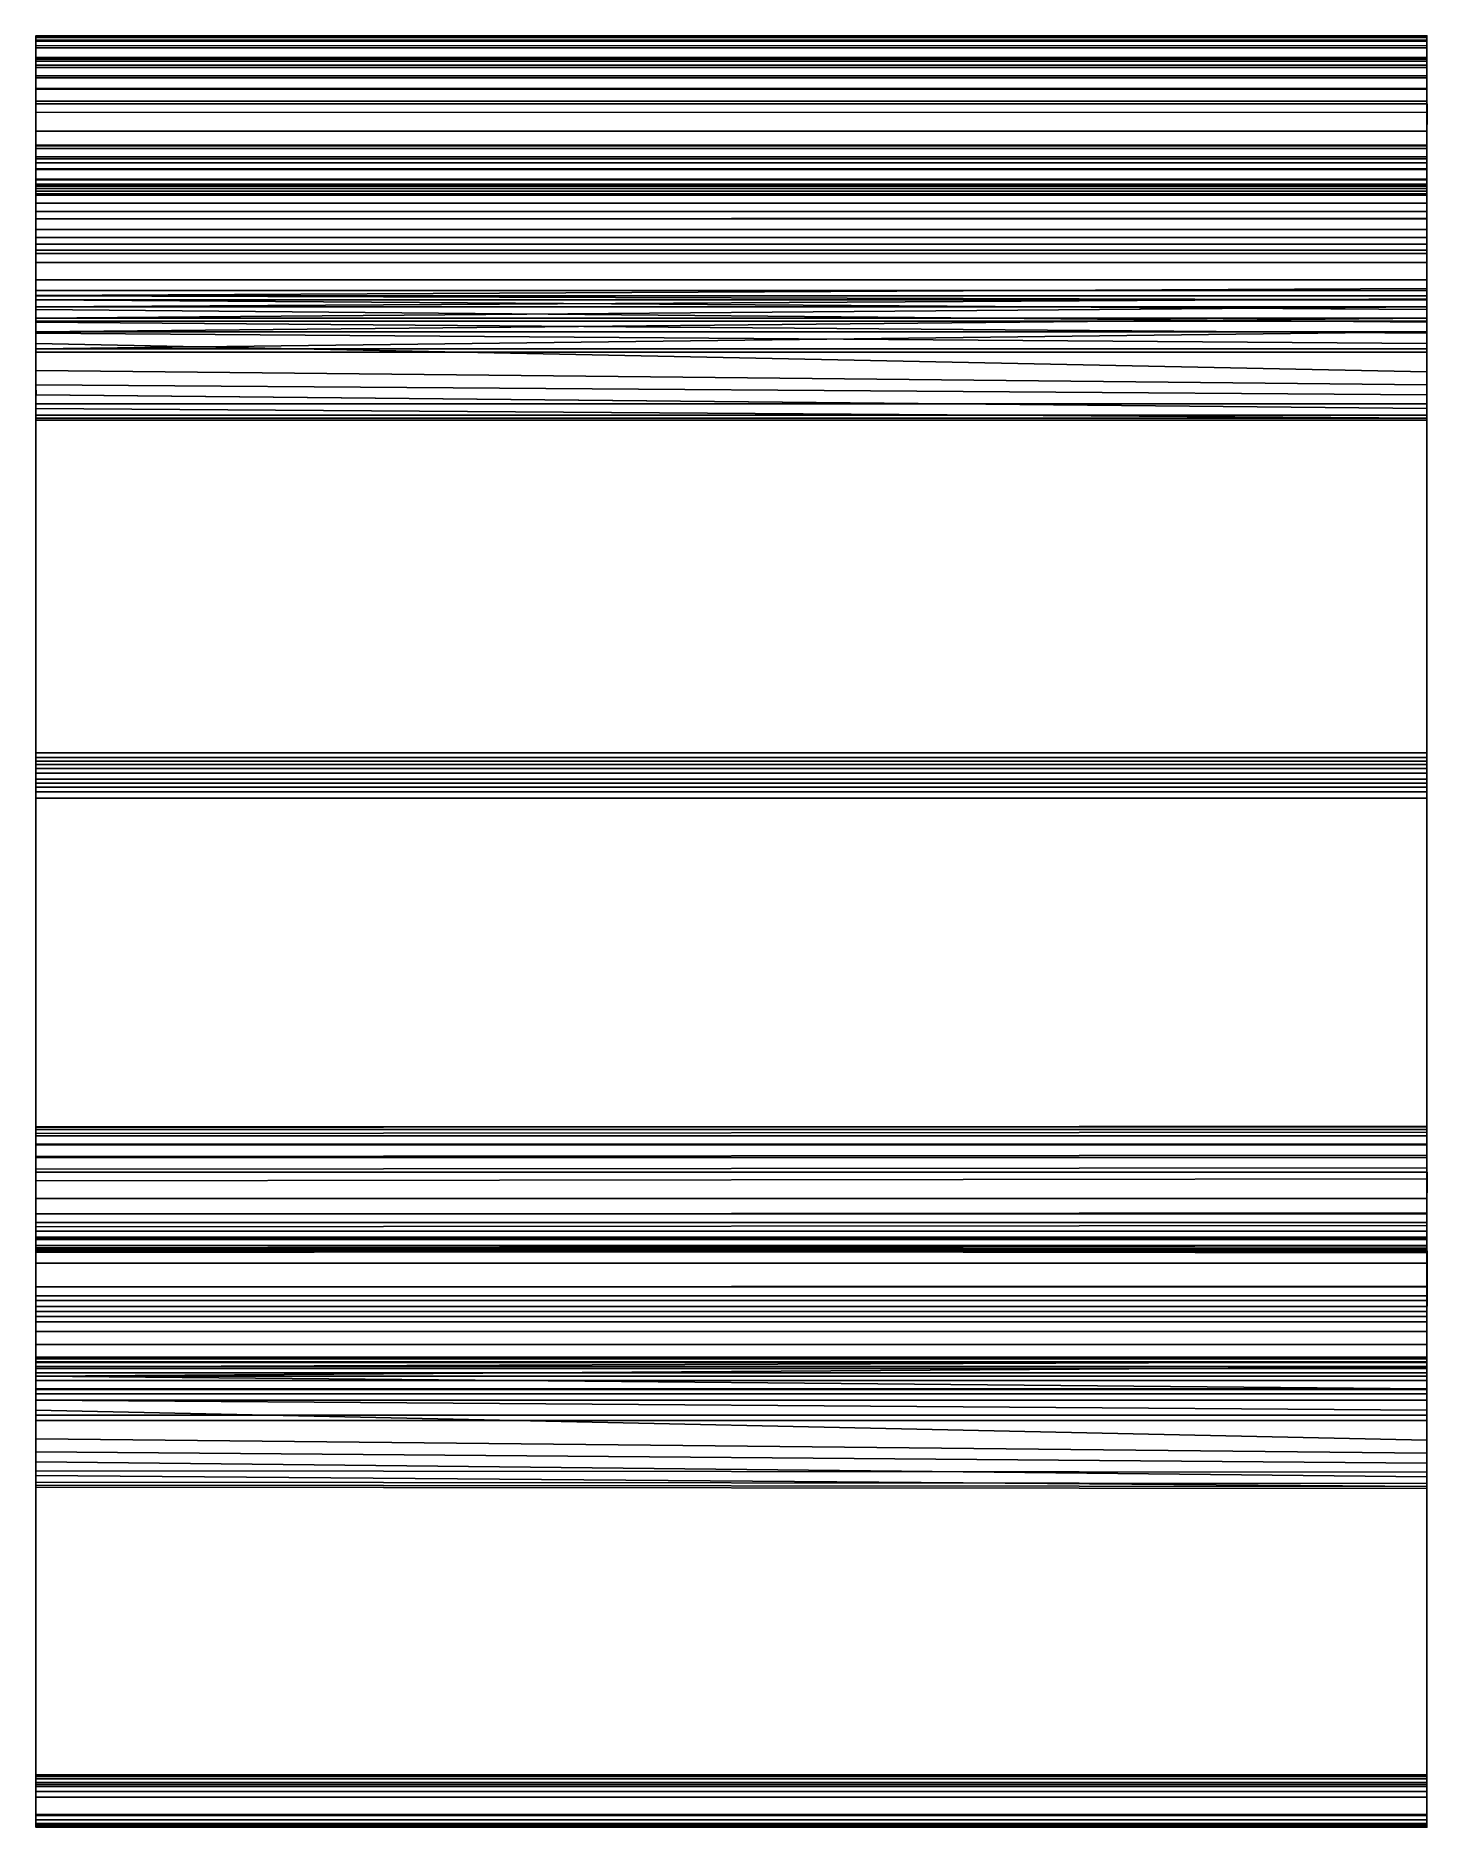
# Model space of a CAD drawing. Extents: x 0 to 32.6, y -56 to -14.
import ezdxf

# ---------------------------------------------------------------- set-up
doc = ezdxf.new("R2010")
doc.units = 0
doc.header["$MEASUREMENT"] = 0
doc.layers.add('3D', color=10, linetype='CONTINUOUS')

msp = doc.modelspace()

# ---------------------------------------------------------------- linework, layer by layer
at = {"layer": '3D'}
for points in [[(0, -14.018, -1.58), (0, -13.989, -1.478), (0, -13.979, -1.313), (0, -14.015, -1.151)], [(32.603, -14.015, -1.151), (32.603, -13.979, -1.313), (0, -13.979, -1.313), (0, -14.015, -1.151)], [(0, -13.979, -1.313), (0, -13.989, -1.478), (32.603, -13.989, -1.478), (32.603, -13.979, -1.313)], [(32.603, -13.989, -1.478), (32.603, -14.106, -1.732), (0, -14.106, -1.732), (0, -13.989, -1.478)], [(0, -14.106, -1.732), (0, -14.018, -1.58), (0, -14.015, -1.151), (0, -14.079, -1.026)], [(32.603, -14.079, -1.026), (32.603, -14.015, -1.151), (0, -14.015, -1.151), (0, -14.079, -1.026)], [(0, -14.259, -1.869), (0, -14.106, -1.732), (0, -14.079, -1.026), (0, -14.214, -0.883)], [(32.603, -14.214, -0.883), (32.603, -14.079, -1.026), (0, -14.079, -1.026), (0, -14.203, -0.892)], [(32.603, -14.106, -1.732), (32.603, -14.259, -1.869), (0, -14.259, -1.869), (0, -14.106, -1.732)], [(32.603, -14.49, -0.767), (32.603, -14.214, -0.883), (0, -14.203, -0.892), (0, -14.49, -0.76)], [(0, -14.49, -1.96), (0, -14.49, -0.76), (0, -14.214, -0.883), (0, -14.259, -1.869)], [(32.603, -14.259, -1.869), (32.603, -14.49, -1.96), (0, -14.49, -1.96), (0, -14.259, -1.869)], [(32.603, -14.018, -1.58), (32.603, -13.989, -1.478), (32.603, -13.979, -1.313), (32.603, -14.015, -1.151)], [(32.603, -14.106, -1.732), (32.603, -14.018, -1.58), (32.603, -14.015, -1.151), (32.603, -14.079, -1.026)], [(32.603, -14.259, -1.869), (32.603, -14.106, -1.732), (32.603, -14.079, -1.026), (32.603, -14.214, -0.883)], [(32.603, -14.49, -1.96), (32.603, -14.49, -0.767), (32.603, -14.214, -0.883), (32.603, -14.259, -1.869)], [(0, -16.622, -1.96), (0, -16.217, -0.76), (0, -14.49, -0.76), (0, -14.49, -1.96)], [(32.603, -16.217, -0.76), (0, -16.217, -0.76), (0, -14.49, -0.76), (32.603, -14.49, -0.767)], [(32.603, -14.49, -1.96), (0, -14.49, -1.96), (0, -16.622, -1.96), (32.603, -16.622, -1.96)], [(0, -14.529, 4.777), (0, -14.511, 4.979), (0, -14.574, 5.504), (0, -14.529, 4.777)], [(0, -14.529, 4.777), (0, -14.511, 4.979), (32.603, -14.511, 4.979), (32.603, -14.532, 4.824)], [(32.603, -14.511, 4.979), (32.603, -14.574, 5.504), (0, -14.574, 5.504), (0, -14.511, 4.979)], [(0, -14.667, 4.498), (0, -14.529, 4.777), (0, -14.574, 5.504), (0, -14.72, 6.075)], [(32.603, -14.667, 4.514), (32.603, -14.532, 4.824), (0, -14.529, 4.777), (0, -14.667, 4.498)], [(0, -14.574, 5.504), (0, -14.72, 6.075), (32.603, -14.72, 6.075), (32.603, -14.574, 5.504)], [(0, -14.966, 4.283), (0, -14.667, 4.498), (0, -14.72, 6.075), (0, -14.92, 6.571)], [(0, -14.966, 4.283), (0, -14.667, 4.498), (32.603, -14.667, 4.514), (32.603, -14.966, 4.283)], [(32.603, -16.622, -1.96), (32.603, -16.217, -0.76), (32.603, -14.49, -0.767), (32.603, -14.49, -1.96)], [(32.603, -14.532, 4.824), (32.603, -14.511, 4.979), (32.603, -14.574, 5.504), (32.603, -14.532, 4.824)], [(32.603, -14.667, 4.514), (32.603, -14.532, 4.824), (32.603, -14.574, 5.504), (32.603, -14.72, 6.075)], [(32.603, -14.966, 4.283), (32.603, -14.667, 4.514), (32.603, -14.72, 6.075), (32.603, -14.92, 6.571)], [(32.603, -14.72, 6.075), (32.603, -14.92, 6.571), (0, -14.92, 6.571), (0, -14.72, 6.075)], [(0, -15.21, 4.24), (0, -14.966, 4.283), (0, -14.92, 6.571), (0, -15.233, 7.119)], [(0, -14.92, 6.571), (0, -15.233, 7.119), (32.603, -15.233, 7.119), (32.603, -14.92, 6.571)], [(32.603, -15.21, 4.24), (32.603, -14.966, 4.283), (0, -14.966, 4.288), (0, -15.21, 4.24)], [(32.603, -15.21, 4.24), (32.603, -14.966, 4.283), (32.603, -14.92, 6.571), (32.603, -15.233, 7.119)], [(0, -15.508, 4.306), (0, -15.21, 4.24), (0, -15.233, 7.119), (0, -15.573, 7.557)], [(32.603, -15.508, 4.306), (32.603, -15.21, 4.24), (0, -15.211, 4.24), (0, -15.508, 4.306)], [(32.603, -15.233, 7.119), (32.603, -15.573, 7.557), (0, -15.573, 7.543), (0, -15.233, 7.119)], [(0, -15.778, 4.513), (0, -15.508, 4.306), (0, -15.573, 7.557), (0, -15.945, 7.928)], [(32.603, -15.765, 4.513), (32.603, -15.508, 4.306), (0, -15.508, 4.306), (0, -15.778, 4.513)], [(32.603, -15.508, 4.306), (32.603, -15.21, 4.24), (32.603, -15.233, 7.119), (32.603, -15.573, 7.557)], [(32.603, -15.765, 4.513), (32.603, -15.508, 4.306), (32.603, -15.573, 7.557), (32.603, -15.945, 7.928)], [(0, -15.573, 7.557), (0, -16.554, 8.368), (32.603, -16.554, 8.376), (32.604, -15.573, 7.557)], [(0, -16.558, 5.544), (0, -15.778, 4.513), (32.603, -15.765, 4.513), (32.603, -16.558, 5.544)], [(0, -16.558, 5.544), (0, -15.778, 4.513), (0, -15.945, 7.928), (0, -16.554, 8.376)], [(32.603, -16.558, 5.544), (32.603, -15.765, 4.513), (32.603, -15.945, 7.928), (32.603, -16.554, 8.376)], [(0, -16.953, -1.96), (0, -16.541, -0.718), (0, -16.217, -0.76), (0, -16.622, -1.96)], [(32.603, -16.217, -0.76), (32.603, -16.541, -0.718), (0, -16.541, -0.718), (0, -16.217, -0.76)], [(32.603, -16.953, -1.96), (32.603, -16.541, -0.718), (32.603, -16.217, -0.76), (32.603, -16.622, -1.96)], [(0, -17.354, -1.948), (0, -16.817, -0.607), (0, -16.541, -0.718), (0, -16.953, -1.96)], [(32.603, -16.541, -0.718), (32.603, -16.817, -0.607), (0, -16.817, -0.607), (0, -16.541, -0.718)], [(0, -16.86, 5.731), (0, -16.558, 5.544), (0, -16.554, 8.376), (0, -16.833, 8.53)], [(32.603, -16.554, 8.368), (32.603, -17.101, 8.655), (0, -17.101, 8.655), (0, -16.554, 8.368)], [(32.603, -16.86, 5.731), (32.603, -16.558, 5.544), (0, -16.558, 5.544), (0, -16.86, 5.731)], [(0, -16.622, -1.96), (0, -16.953, -1.96), (32.603, -16.953, -1.96), (32.603, -16.622, -1.96)], [(32.603, -17.354, -1.948), (32.603, -16.817, -0.607), (32.603, -16.541, -0.718), (32.603, -16.953, -1.96)], [(32.603, -16.86, 5.731), (32.603, -16.558, 5.544), (32.603, -16.554, 8.376), (32.603, -16.833, 8.53)], [(0, -17.621, -1.866), (0, -17.101, -0.394), (0, -16.817, -0.607), (0, -17.354, -1.948)], [(32.603, -16.817, -0.607), (32.603, -17.101, -0.394), (0, -17.101, -0.394), (0, -16.817, -0.607)], [(0, -17.116, 5.713), (0, -16.86, 5.731), (0, -16.833, 8.53), (0, -17.101, 8.655)], [(0, -17.116, 5.713), (0, -16.86, 5.73), (32.603, -16.86, 5.731), (32.603, -17.116, 5.713)], [(0, -16.953, -1.96), (0, -17.354, -1.948), (32.603, -17.354, -1.948), (32.603, -16.953, -1.96)], [(0, -17.35, 5.561), (0, -17.116, 5.713), (0, -17.101, 8.655), (0, -17.471, 8.791)], [(0, -17.906, -1.681), (0, -17.339, -0.062), (0, -17.101, -0.394), (0, -17.621, -1.866)], [(32.603, -17.101, -0.394), (32.603, -17.339, -0.062), (0, -17.339, -0.062), (0, -17.101, -0.394)], [(0, -17.101, 8.655), (0, -18.266, 8.962), (32.603, -18.266, 8.961), (32.603, -17.101, 8.655)], [(32.603, -17.35, 5.561), (32.603, -17.116, 5.713), (0, -17.116, 5.713), (0, -17.35, 5.561)], [(32.603, -17.621, -1.866), (32.603, -17.101, -0.394), (32.603, -16.817, -0.607), (32.603, -17.354, -1.948)], [(32.603, -17.116, 5.713), (32.603, -16.86, 5.731), (32.603, -16.833, 8.53), (32.603, -17.101, 8.655)], [(32.603, -17.35, 5.561), (32.603, -17.116, 5.713), (32.603, -17.101, 8.655), (32.603, -17.471, 8.791)], [(32.603, -17.906, -1.681), (32.603, -17.339, -0.062), (32.603, -17.101, -0.394), (32.603, -17.621, -1.866)], [(0, -18.095, -1.52), (0, -17.457, 0.33), (0, -17.339, -0.062), (0, -17.906, -1.681)], [(32.603, -17.339, -0.062), (32.603, -17.457, 0.33), (0, -17.457, 0.33), (0, -17.339, -0.062)], [(0, -18.266, 5.561), (0, -18.266, 8.961), (0, -17.471, 8.791), (0, -17.35, 5.561)], [(0, -17.35, 5.561), (0, -17.454, 5.354), (0, -20.078, 5.343), (0, -20.172, 5.561)], [(32.603, -17.454, 5.354), (32.603, -17.35, 5.561), (0, -17.35, 5.561), (0, -17.454, 5.354)], [(0, -17.354, -1.948), (0, -17.621, -1.866), (32.603, -17.621, -1.866), (32.603, -17.354, -1.948)], [(0, -20.078, 5.343), (0, -20.068, 4.718), (0, -17.467, 4.78), (0, -17.454, 5.354)], [(32.603, -17.467, 4.78), (32.603, -17.454, 5.354), (0, -17.454, 5.354), (0, -17.467, 4.78)], [(32.603, -17.457, 0.33), (32.603, -17.467, 0.948), (0, -17.467, 0.949), (0, -17.455, 0.33)], [(0, -17.467, 0.949), (0, -17.457, 0.33), (0, -20.078, 0.323), (0, -20.067, 0.949)], [(0, -18.516, -1.019), (0, -18.194, 0.328), (0, -17.457, 0.33), (0, -18.095, -1.52)], [(0, -17.467, 4.78), (0, -17.49, 4.665), (0, -20.067, 4.565), (0, -20.071, 4.718)], [(0, -17.49, 4.064), (0, -17.467, 3.949), (0, -20.067, 3.617), (0, -20.067, 3.767)], [(0, -20.067, 3.617), (0, -17.467, 3.949), (0, -17.467, 1.78), (0, -20.067, 1.78)], [(0, -17.467, 1.78), (0, -17.555, 1.568), (0, -20.067, 1.568), (0, -20.067, 1.78)], [(0, -17.505, 1.094), (0, -17.467, 0.949), (0, -20.067, 0.949), (0, -20.067, 1.094)], [(32.603, -17.467, 0.948), (32.603, -17.505, 1.094), (0, -17.505, 1.094), (0, -17.467, 0.949)], [(32.603, -17.555, 1.568), (32.603, -17.467, 1.78), (0, -17.467, 1.78), (0, -17.555, 1.568)], [(32.603, -17.467, 1.78), (32.603, -17.467, 3.949), (0, -17.467, 3.949), (0, -17.467, 1.78)], [(32.603, -17.467, 3.949), (32.603, -17.49, 4.064), (0, -17.49, 4.064), (0, -17.467, 3.949)], [(32.603, -17.49, 4.665), (32.603, -17.467, 4.78), (0, -17.467, 4.78), (0, -17.49, 4.665)], [(0, -17.49, 4.665), (0, -17.555, 4.568), (0, -20.067, 4.403), (0, -20.067, 4.565)], [(0, -17.688, 4.294), (0, -17.49, 4.064), (0, -20.067, 3.767), (0, -20.067, 4.055)], [(32.603, -17.49, 4.064), (32.603, -17.688, 4.294), (0, -17.688, 4.294), (0, -17.49, 4.064)], [(32.603, -17.555, 4.568), (32.603, -17.49, 4.665), (0, -17.49, 4.665), (0, -17.555, 4.568)], [(0, -17.688, 1.294), (0, -17.505, 1.094), (0, -20.067, 1.094), (0, -20.067, 1.294)], [(32.603, -17.505, 1.094), (32.603, -17.688, 1.294), (0, -17.688, 1.294), (0, -17.505, 1.094)], [(0, -17.555, 4.568), (0, -17.688, 4.435), (0, -20.067, 4.236), (0, -20.067, 4.403)], [(0, -17.555, 1.568), (0, -17.683, 1.431), (0, -20.067, 1.431), (0, -20.067, 1.568)], [(32.603, -17.683, 1.431), (32.603, -17.555, 1.568), (0, -17.555, 1.568), (0, -17.683, 1.431)], [(32.603, -17.688, 4.434), (32.603, -17.555, 4.568), (0, -17.555, 4.568), (0, -17.688, 4.435)], [(0, -17.62, -1.866), (0, -17.906, -1.681), (32.603, -17.906, -1.681), (32.603, -17.621, -1.866)], [(32.603, -18.095, -1.52), (32.603, -17.457, 0.33), (32.603, -17.339, -0.062), (32.603, -17.906, -1.681)], [(32.603, -18.266, 5.561), (32.603, -18.266, 8.961), (32.603, -17.471, 8.791), (32.603, -17.35, 5.561)], [(32.603, -17.35, 5.561), (32.603, -17.454, 5.354), (32.603, -20.078, 5.343), (32.603, -20.172, 5.561)], [(32.603, -20.078, 5.343), (32.603, -20.068, 4.718), (32.603, -17.467, 4.78), (32.603, -17.454, 5.354)], [(32.603, -17.467, 0.949), (32.603, -17.457, 0.33), (32.603, -20.078, 0.323), (32.603, -20.067, 0.949)], [(32.603, -18.516, -1.019), (32.603, -18.194, 0.328), (32.603, -17.457, 0.33), (32.603, -18.095, -1.52)], [(32.603, -17.467, 4.78), (32.603, -17.49, 4.665), (32.603, -20.067, 4.565), (32.603, -20.071, 4.718)], [(32.603, -17.49, 4.064), (32.603, -17.467, 3.949), (32.603, -20.067, 3.617), (32.603, -20.067, 3.767)], [(32.603, -20.067, 3.617), (32.603, -17.467, 3.949), (32.603, -17.467, 1.78), (32.603, -20.067, 1.78)], [(32.603, -17.467, 1.78), (32.603, -17.555, 1.568), (32.603, -20.067, 1.568), (32.603, -20.067, 1.78)], [(32.603, -17.505, 1.094), (32.603, -17.467, 0.949), (32.603, -20.067, 0.949), (32.603, -20.067, 1.094)], [(32.603, -17.49, 4.665), (32.603, -17.555, 4.568), (32.603, -20.067, 4.403), (32.603, -20.067, 4.565)], [(32.603, -17.688, 4.294), (32.603, -17.49, 4.064), (32.603, -20.067, 3.767), (32.603, -20.067, 4.055)], [(32.603, -17.688, 1.294), (32.603, -17.505, 1.094), (32.603, -20.067, 1.094), (32.603, -20.067, 1.294)], [(32.603, -17.555, 4.568), (32.603, -17.688, 4.435), (32.603, -20.067, 4.236), (32.603, -20.067, 4.403)], [(32.603, -17.555, 1.568), (32.603, -17.683, 1.431), (32.603, -20.067, 1.431), (32.603, -20.067, 1.568)], [(0, -17.683, 1.431), (0, -17.717, 1.365), (0, -20.067, 1.365), (0, -20.067, 1.431)], [(32.603, -17.717, 1.365), (32.603, -17.683, 1.431), (0, -17.683, 1.431), (0, -17.717, 1.365)], [(0, -17.688, 4.435), (0, -17.717, 4.365), (0, -20.067, 4.148), (0, -20.067, 4.236)], [(0, -17.717, 4.359), (0, -17.688, 4.294), (0, -20.067, 4.055), (0, -20.067, 4.148)], [(0, -17.717, 1.365), (0, -17.688, 1.294), (0, -20.067, 1.294), (0, -20.067, 1.365)], [(32.603, -17.688, 1.294), (32.603, -17.717, 1.365), (0, -17.717, 1.365), (0, -17.688, 1.294)], [(32.603, -17.688, 4.294), (32.603, -17.717, 4.365), (0, -17.717, 4.365), (0, -17.688, 4.294)], [(32.603, -17.717, 4.365), (32.603, -17.688, 4.435), (0, -17.688, 4.435), (0, -17.717, 4.365)], [(0, -17.906, -1.681), (0, -18.095, -1.52), (32.603, -18.095, -1.52), (32.603, -17.906, -1.681)], [(32.603, -17.683, 1.431), (32.603, -17.717, 1.365), (32.603, -20.067, 1.365), (32.603, -20.067, 1.431)], [(32.603, -17.688, 4.435), (32.603, -17.717, 4.365), (32.603, -20.067, 4.148), (32.603, -20.067, 4.236)], [(32.603, -17.717, 4.359), (32.603, -17.688, 4.294), (32.603, -20.067, 4.055), (32.603, -20.067, 4.148)], [(32.603, -17.717, 1.365), (32.603, -17.688, 1.294), (32.603, -20.067, 1.294), (32.603, -20.067, 1.365)], [(32.603, -18.095, -1.52), (32.603, -18.516, -1.019), (0, -18.516, -1.019), (0, -18.095, -1.52)], [(0, -18.71, -0.889), (0, -18.475, 0.327), (0, -18.194, 0.328), (0, -18.516, -1.019)], [(32.603, -18.251, 8.958), (32.603, -19.082, 8.977), (0, -19.082, 8.977), (0, -18.266, 8.962)], [(0, -19.082, 5.561), (0, -19.082, 8.977), (0, -18.266, 8.961), (0, -18.266, 5.561)], [(0, -18.867, -0.901), (0, -18.768, 0.327), (0, -18.475, 0.327), (0, -18.71, -0.889)], [(32.603, -18.71, -0.889), (32.603, -18.475, 0.327), (32.603, -18.194, 0.328), (32.603, -18.516, -1.019)], [(32.603, -19.082, 5.561), (32.603, -19.082, 8.977), (32.603, -18.266, 8.961), (32.603, -18.266, 5.561)], [(32.603, -18.867, -0.901), (32.603, -18.768, 0.327), (32.603, -18.475, 0.327), (32.603, -18.71, -0.889)], [(0, -18.516, -1.019), (0, -18.71, -0.889), (32.603, -18.71, -0.889), (32.603, -18.516, -1.019)], [(0, -18.71, -0.889), (0, -18.867, -0.901), (32.603, -18.867, -0.901), (32.603, -18.71, -0.889)], [(0, -19.004, -1), (0, -18.867, -0.901), (0, -18.77, 0.327), (0, -19.008, 0.326)], [(32.603, -18.867, -0.901), (32.603, -19.004, -1), (0, -19.004, -1), (0, -18.867, -0.901)], [(32.603, -19.004, -1), (32.603, -18.867, -0.901), (32.603, -18.77, 0.327), (32.603, -19.008, 0.326)], [(0, -19.29, -1.369), (0, -19.004, -1), (0, -19.008, 0.326), (0, -19.295, 0.325)], [(0, -19.004, -1), (0, -19.29, -1.369), (32.603, -19.29, -1.369), (32.603, -19.004, -1)], [(0, -20.172, 5.561), (0, -19.952, 8.817), (0, -19.082, 8.977), (0, -19.082, 5.561)], [(0, -19.082, 8.977), (0, -19.952, 8.817), (32.603, -19.952, 8.817), (32.603, -19.082, 8.977)], [(0, -19.702, -1.736), (0, -19.29, -1.369), (0, -19.295, 0.325), (0, -19.751, 0.314)], [(0, -19.702, -1.736), (0, -19.29, -1.369), (32.603, -19.29, -1.369), (32.603, -19.702, -1.736)], [(32.603, -19.29, -1.369), (32.603, -19.004, -1), (32.603, -19.008, 0.326), (32.603, -19.295, 0.325)], [(32.603, -20.172, 5.561), (32.603, -19.952, 8.817), (32.603, -19.082, 8.977), (32.603, -19.082, 5.561)], [(32.603, -19.702, -1.736), (32.603, -19.29, -1.369), (32.603, -19.295, 0.325), (32.603, -19.751, 0.314)], [(0, -20.078, 0.323), (0, -19.751, 0.324), (0, -19.702, -1.736), (0, -19.901, -1.86)], [(0, -20.068, -1.924), (0, -19.702, -1.736), (32.603, -19.702, -1.736), (32.603, -19.901, -1.86)], [(32.603, -20.078, 0.323), (32.603, -19.751, 0.324), (32.603, -19.702, -1.736), (32.603, -19.901, -1.86)], [(0, -20.108, 0.171), (0, -20.078, 0.323), (0, -19.901, -1.86), (0, -20.068, -1.924)], [(0, -20.331, -1.96), (0, -20.068, -1.924), (32.603, -19.901, -1.86), (32.603, -20.146, -1.942)], [(0, -20.172, 5.561), (0, -20.394, 5.713), (0, -20.316, 8.692), (0, -19.952, 8.817)], [(32.603, -19.952, 8.817), (32.603, -20.672, 8.533), (0, -20.672, 8.533), (0, -19.952, 8.817)], [(32.603, -20.172, 5.561), (32.603, -20.078, 5.343), (0, -20.067, 5.197), (0, -20.078, 5.343)], [(0, -20.067, 5.197), (32.603, -20.078, 5.343), (32.603, -20.078, 0.322), (0, -20.078, 0.323)], [(0, -20.167, -0.001), (0, -20.108, 0.171), (0, -20.068, -1.924), (0, -20.146, -1.942)], [(32.603, -20.394, 5.713), (32.603, -20.172, 5.561), (0, -20.078, 5.343), (0, -20.172, 5.561)], [(0, -20.078, 0.322), (0, -20.167, -0.001), (32.603, -20.167, -0.001), (32.603, -20.078, 0.323)], [(0, -20.331, -0.279), (0, -20.167, -0.001), (0, -20.146, -1.942), (0, -20.331, -1.96)], [(0, -20.597, -1.96), (0, -20.331, -1.96), (32.603, -20.146, -1.942), (32.603, -20.331, -1.96)], [(32.603, -20.108, 0.171), (32.603, -20.078, 0.323), (32.603, -19.901, -1.86), (32.603, -20.068, -1.924)], [(32.603, -20.172, 5.561), (32.603, -20.394, 5.713), (32.603, -20.316, 8.692), (32.603, -19.952, 8.817)], [(32.603, -20.167, -0.001), (32.603, -20.108, 0.171), (32.603, -20.068, -1.924), (32.603, -20.146, -1.942)], [(32.603, -20.331, -0.279), (32.603, -20.167, -0.001), (32.603, -20.146, -1.942), (32.603, -20.329, -1.96)], [(32.603, -20.167, -0.001), (32.603, -20.331, -0.279), (0, -20.331, -0.279), (0, -20.167, -0.001)], [(32.603, -20.692, 5.72), (32.603, -20.394, 5.713), (0, -20.172, 5.561), (0, -20.394, 5.713)], [(0, -20.394, 5.713), (0, -20.692, 5.72), (0, -20.672, 8.533), (0, -20.316, 8.692)], [(32.603, -20.329, -1.96), (32.603, -20.597, -1.96), (0, -20.922, -1.96), (0, -20.597, -1.96)], [(0, -20.597, -0.532), (0, -20.331, -0.279), (0, -20.331, -1.96), (0, -20.597, -1.96)], [(0, -20.331, -0.279), (0, -20.597, -0.532), (32.603, -20.597, -0.532), (32.603, -20.331, -0.279)], [(0, -20.692, 5.72), (0, -20.394, 5.713), (32.603, -20.692, 5.72), (32.603, -20.951, 5.544)], [(32.603, -20.394, 5.713), (32.603, -20.692, 5.72), (32.603, -20.672, 8.533), (32.603, -20.316, 8.692)], [(32.603, -20.597, -0.532), (32.603, -20.331, -0.279), (32.603, -20.331, -1.96), (32.603, -20.597, -1.96)], [(0, -20.922, -0.696), (0, -20.597, -0.532), (0, -20.597, -1.96), (0, -20.922, -1.96)], [(32.603, -20.597, -0.532), (32.603, -20.922, -0.696), (0, -20.922, -0.696), (0, -20.597, -0.532)], [(0, -20.922, -1.96), (32.603, -20.597, -1.96), (32.603, -20.922, -1.96), (0, -21.317, -1.96)], [(0, -20.922, -1.96), (32.603, -20.597, -1.96), (32.603, -20.922, -1.96), (0, -21.317, -1.96)], [(0, -20.692, 5.72), (0, -20.951, 5.544), (0, -21.009, 8.342), (0, -20.672, 8.533)], [(0, -20.672, 8.533), (0, -21.399, 8.067), (32.603, -21.399, 8.067), (32.603, -20.672, 8.533)], [(32.603, -21.191, 5.232), (32.603, -20.951, 5.544), (0, -20.692, 5.72), (0, -20.951, 5.544)], [(0, -21.317, -0.76), (0, -20.922, -0.696), (0, -20.922, -1.96), (0, -21.317, -1.96)], [(0, -20.922, -0.696), (0, -21.317, -0.76), (32.603, -21.317, -0.76), (32.603, -20.922, -0.696)], [(32.603, -20.922, -1.96), (0, -21.317, -1.96), (0, -42.2, -1.96), (32.603, -42.197, -1.96)], [(0, -20.951, 5.544), (0, -21.191, 5.232), (0, -21.399, 8.067), (0, -21.009, 8.342)], [(0, -21.192, 5.247), (0, -20.951, 5.544), (32.603, -21.192, 5.247), (32.603, -21.857, 4.397)], [(32.603, -20.922, -0.696), (32.603, -20.597, -0.532), (32.603, -20.597, -1.96), (32.603, -20.922, -1.96)], [(32.603, -20.692, 5.72), (32.603, -20.951, 5.544), (32.603, -21.009, 8.342), (32.603, -20.672, 8.533)], [(32.603, -21.317, -0.76), (32.603, -20.922, -0.696), (32.603, -20.922, -1.96), (32.603, -21.317, -1.96)], [(32.603, -20.951, 5.544), (32.603, -21.191, 5.232), (32.603, -21.399, 8.067), (32.603, -21.009, 8.342)], [(0, -21.191, 5.232), (0.001, -21.828, 4.433), (0, -22.218, 7.202), (0, -21.399, 8.067)], [(0.001, -21.828, 4.433), (0, -21.191, 5.232), (32.603, -21.857, 4.397), (32.599, -22.163, 4.253)], [(0, -30.787, -1.96), (0, -30.787, -0.763), (0, -21.317, -0.76), (0, -21.317, -1.96)], [(32.603, -21.317, -0.76), (0, -21.317, -0.76), (0, -30.787, -0.763), (32.603, -30.787, -0.763)], [(32.603, -21.399, 8.067), (32.603, -22.607, 6.535), (0, -22.607, 6.535), (0, -21.399, 8.067)], [(32.603, -21.191, 5.232), (32.603, -21.857, 4.397), (32.603, -22.218, 7.202), (32.603, -21.399, 8.067)], [(32.603, -30.787, -1.96), (32.603, -30.787, -0.763), (32.603, -21.317, -0.76), (32.603, -21.317, -1.96)], [(0, -21.828, 4.433), (0, -22.163, 4.253), (0, -22.607, 6.535), (0, -22.218, 7.202)], [(0, -22.163, 4.253), (0, -21.828, 4.433), (32.603, -22.163, 4.253), (32.603, -22.398, 4.247)], [(0, -22.163, 4.253), (0, -22.398, 4.247), (0, -22.876, 5.779), (0, -22.607, 6.535)], [(0.004, -22.398, 4.247), (0, -22.163, 4.253), (32.603, -22.398, 4.247), (32.603, -22.717, 4.378)], [(32.603, -21.857, 4.397), (32.603, -22.163, 4.253), (32.603, -22.607, 6.535), (32.603, -22.218, 7.202)], [(32.603, -22.163, 4.253), (32.603, -22.398, 4.247), (32.603, -22.876, 5.779), (32.603, -22.607, 6.535)], [(0, -22.398, 4.247), (0, -22.718, 4.378), (0, -22.556, 4.754), (0, -22.398, 4.247)], [(32.603, -22.946, 4.673), (32.603, -22.718, 4.378), (0, -22.398, 4.247), (0, -22.718, 4.378)], [(0, -22.717, 4.378), (0, -22.946, 4.673), (0, -22.746, 5.364), (0, -22.556, 4.754)], [(0, -22.607, 6.535), (0, -22.876, 5.779), (32.603, -22.876, 5.779), (32.603, -22.607, 6.535)], [(32.603, -22.398, 4.247), (32.603, -22.718, 4.378), (32.603, -22.556, 4.754), (32.603, -22.398, 4.247)], [(32.603, -22.718, 4.378), (32.603, -22.946, 4.673), (32.603, -22.746, 5.364), (32.603, -22.556, 4.754)], [(0, -22.946, 4.673), (0, -22.992, 5.067), (0, -22.833, 5.642), (0, -22.746, 5.364)], [(0, -22.895, 5.418), (0, -22.944, 5.453), (0, -22.876, 5.779), (0, -22.833, 5.642)], [(32.603, -22.876, 5.779), (32.603, -22.992, 5.067), (0, -22.992, 5.067), (0, -22.876, 5.779)], [(0, -22.992, 5.067), (0, -22.977, 5.226), (0, -22.944, 5.453), (0, -22.895, 5.418)], [(0, -22.992, 5.067), (0, -22.946, 4.673), (32.603, -22.946, 4.673), (32.603, -22.992, 5.067)], [(32.603, -22.946, 4.673), (32.603, -22.992, 5.067), (32.603, -22.833, 5.642), (32.603, -22.746, 5.364)], [(32.603, -22.895, 5.418), (32.603, -22.944, 5.453), (32.603, -22.876, 5.779), (32.603, -22.833, 5.642)], [(32.603, -22.992, 5.067), (32.603, -22.977, 5.226), (32.603, -22.944, 5.453), (32.603, -22.895, 5.418)], [(0, -30.897, -0.801), (0, -30.787, -0.763), (0, -30.787, -1.96), (0, -30.897, -1.96)], [(0, -30.787, -0.763), (0, -30.897, -0.801), (32.603, -30.897, -0.801), (32.603, -30.787, -0.763)], [(0, -30.988, -0.881), (0, -30.897, -0.801), (0, -30.897, -1.96), (0, -30.988, -1.96)], [(32.603, -30.897, -0.801), (32.603, -30.988, -0.881), (0, -30.988, -0.881), (0, -30.897, -0.801)], [(0, -31.06, -0.978), (0, -30.988, -0.881), (0, -30.988, -1.96), (0, -31.06, -1.96)], [(0, -30.988, -0.881), (0, -31.06, -0.978), (32.603, -31.06, -0.978), (32.603, -30.988, -0.881)], [(0, -31.16, -1.041), (0, -31.06, -0.978), (0, -31.06, -1.96), (0, -31.16, -1.96)], [(32.603, -31.06, -0.978), (32.603, -31.16, -1.041), (0, -31.16, -1.041), (0, -31.06, -0.978)], [(32.603, -30.897, -0.801), (32.603, -30.787, -0.763), (32.603, -30.787, -1.96), (32.603, -30.897, -1.96)], [(32.603, -30.988, -0.881), (32.603, -30.897, -0.801), (32.603, -30.897, -1.96), (32.603, -30.988, -1.96)], [(32.603, -31.06, -0.978), (32.603, -30.988, -0.881), (32.603, -30.988, -1.96), (32.603, -31.06, -1.96)], [(32.603, -31.16, -1.041), (32.603, -31.06, -0.978), (32.603, -31.06, -1.96), (32.603, -31.16, -1.96)], [(0, -31.267, -1.06), (0, -31.16, -1.041), (0, -31.16, -1.96), (0, -31.267, -1.96)], [(0, -31.16, -1.041), (0, -31.267, -1.06), (32.603, -31.267, -1.06), (32.603, -31.16, -1.041)], [(0, -31.408, -1.025), (0, -31.267, -1.06), (0, -31.267, -1.96), (0, -31.408, -1.96)], [(32.603, -31.267, -1.06), (32.603, -31.408, -1.025), (0, -31.408, -1.025), (0, -31.267, -1.06)], [(0, -31.502, -0.947), (0, -31.408, -1.025), (0, -31.408, -1.96), (0, -31.502, -1.96)], [(0, -31.408, -1.025), (0, -31.502, -0.947), (32.603, -31.502, -0.947), (32.603, -31.408, -1.025)], [(32.603, -31.267, -1.06), (32.603, -31.16, -1.041), (32.603, -31.16, -1.96), (32.603, -31.267, -1.96)], [(32.603, -31.408, -1.025), (32.603, -31.267, -1.06), (32.603, -31.267, -1.96), (32.603, -31.408, -1.96)], [(32.603, -31.502, -0.947), (32.603, -31.408, -1.025), (32.603, -31.408, -1.96), (32.603, -31.502, -1.96)], [(0, -31.595, -0.829), (0, -31.502, -0.947), (0, -31.502, -1.96), (0, -31.595, -1.96)], [(32.603, -31.502, -0.947), (32.603, -31.595, -0.829), (0, -31.595, -0.829), (0, -31.502, -0.947)], [(0, -31.702, -0.773), (0, -31.595, -0.829), (0, -31.595, -1.96), (0, -31.702, -1.96)], [(0, -31.595, -0.829), (0, -31.702, -0.773), (32.603, -31.702, -0.773), (32.603, -31.595, -0.829)], [(0, -31.849, -0.76), (0, -31.702, -0.773), (0, -31.702, -1.96), (0, -31.849, -1.96)], [(0, -31.702, -0.773), (0, -31.849, -0.76), (32.603, -31.849, -0.76), (32.603, -31.702, -0.773)], [(0, -32.518, -1.96), (0, -32.518, -0.76), (0, -31.849, -0.76), (0, -31.849, -1.96)], [(32.603, -31.849, -0.76), (0, -31.849, -0.76), (0, -41.236, -0.76), (32.603, -41.236, -0.76)], [(32.603, -31.595, -0.829), (32.603, -31.502, -0.947), (32.603, -31.502, -1.96), (32.603, -31.595, -1.96)], [(32.603, -31.702, -0.773), (32.603, -31.595, -0.829), (32.603, -31.595, -1.96), (32.603, -31.702, -1.96)], [(32.603, -31.849, -0.76), (32.603, -31.702, -0.773), (32.603, -31.702, -1.96), (32.603, -31.849, -1.96)], [(32.603, -32.518, -1.96), (32.603, -32.518, -0.76), (32.603, -31.849, -0.76), (32.603, -31.849, -1.96)], [(0, -41.235, -1.96), (0, -41.235, -0.76), (0, -32.518, -0.76), (0, -32.518, -1.96)], [(0, -32.518, -1.96), (0, -32.518, -0.76), (0, -41.235, -0.76), (0, -41.235, -1.96)], [(32.603, -41.235, -1.96), (32.603, -41.235, -0.76), (32.603, -32.518, -0.76), (32.603, -32.518, -1.96)], [(0, -39.542, 4.777), (0, -39.524, 4.979), (0, -39.586, 5.504), (0, -39.542, 4.777)], [(0, -39.679, 4.498), (0, -39.542, 4.777), (0, -39.586, 5.504), (0, -39.732, 6.075)], [(32.603, -39.679, 4.498), (32.603, -39.542, 4.777), (0, -39.575, 4.777), (0, -39.713, 4.499)], [(0, -39.575, 4.777), (0, -39.557, 4.979), (32.603, -39.557, 4.979), (32.603, -39.542, 4.777)], [(32.603, -39.557, 4.979), (32.603, -39.62, 5.504), (0, -39.62, 5.504), (0, -39.557, 4.979)], [(0, -39.62, 5.504), (0, -39.766, 6.076), (32.603, -39.766, 6.076), (32.603, -39.62, 5.504)], [(0, -39.979, 4.283), (0, -39.679, 4.498), (0, -39.732, 6.075), (0, -39.932, 6.571)], [(0, -39.979, 4.283), (0, -39.713, 4.499), (32.603, -39.679, 4.498), (32.603, -39.979, 4.283)], [(32.603, -39.766, 6.076), (32.603, -39.966, 6.572), (0, -39.966, 6.572), (0, -39.766, 6.076)], [(32.603, -39.542, 4.777), (32.603, -39.524, 4.979), (32.603, -39.586, 5.504), (32.603, -39.542, 4.777)], [(32.603, -39.679, 4.498), (32.603, -39.542, 4.777), (32.603, -39.586, 5.504), (32.603, -39.732, 6.075)], [(32.603, -39.979, 4.283), (32.603, -39.679, 4.498), (32.603, -39.732, 6.075), (32.603, -39.932, 6.571)], [(0, -40.223, 4.24), (0, -39.979, 4.283), (0, -39.932, 6.571), (0, -40.245, 7.119)], [(0, -39.966, 6.572), (0, -40.279, 7.119), (32.603, -40.279, 7.119), (32.603, -39.966, 6.572)], [(32.603, -40.223, 4.24), (32.603, -39.979, 4.283), (0, -39.979, 4.283), (0, -40.255, 4.24)], [(0, -40.52, 4.306), (0, -40.223, 4.24), (0, -40.245, 7.119), (0, -40.585, 7.557)], [(32.603, -40.52, 4.307), (32.603, -40.223, 4.24), (0, -40.255, 4.24), (0, -40.554, 4.306)], [(32.603, -40.279, 7.119), (32.603, -40.619, 7.558), (0, -40.619, 7.543), (0, -40.279, 7.119)], [(32.603, -40.223, 4.24), (32.603, -39.979, 4.283), (32.603, -39.932, 6.571), (32.603, -40.245, 7.119)], [(32.603, -40.52, 4.306), (32.603, -40.223, 4.24), (32.603, -40.245, 7.119), (32.603, -40.585, 7.557)], [(0, -40.778, 4.513), (0, -40.52, 4.306), (0, -40.585, 7.557), (0, -40.957, 7.928)], [(32.603, -40.778, 4.513), (32.603, -40.52, 4.307), (0, -40.554, 4.306), (0, -40.824, 4.513)], [(0, -40.619, 7.558), (0, -41.6, 8.368), (32.603, -41.6, 8.376), (32.604, -40.619, 7.558)], [(32.603, -40.778, 4.513), (32.603, -40.52, 4.306), (32.603, -40.585, 7.557), (32.603, -40.957, 7.928)], [(0, -41.571, 5.544), (0, -40.778, 4.513), (0, -40.957, 7.928), (0, -41.567, 8.376)], [(0, -41.604, 5.545), (0, -40.824, 4.513), (32.603, -40.778, 4.513), (32.603, -41.571, 5.545)], [(32.603, -41.571, 5.544), (32.603, -40.778, 4.513), (32.603, -40.957, 7.928), (32.603, -41.567, 8.376)], [(0, -42.197, -1.96), (0, -41.235, -1.96), (0, -41.235, -0.76), (0, -41.556, -0.714)], [(32.603, -41.236, -0.76), (32.603, -41.801, -0.615), (0, -41.801, -0.615), (0, -41.236, -0.76)], [(0, -42.49, -1.917), (0, -42.197, -1.96), (0, -41.556, -0.714), (0, -41.801, -0.615)], [(0, -41.873, 5.731), (0, -41.571, 5.544), (0, -41.567, 8.376), (0, -41.846, 8.53)], [(32.603, -41.873, 5.73), (32.603, -41.571, 5.545), (0, -41.604, 5.545), (0, -41.906, 5.731)], [(32.603, -42.197, -1.96), (32.603, -41.235, -1.96), (32.603, -41.235, -0.76), (32.603, -41.556, -0.714)], [(32.603, -42.49, -1.917), (32.603, -42.197, -1.96), (32.603, -41.556, -0.714), (32.603, -41.801, -0.615)], [(32.603, -41.873, 5.731), (32.603, -41.571, 5.544), (32.603, -41.567, 8.376), (32.603, -41.846, 8.53)], [(32.603, -41.6, 8.368), (32.603, -42.147, 8.655), (0, -42.147, 8.655), (0, -41.6, 8.368)], [(0, -42.757, -1.789), (0, -42.49, -1.917), (0, -41.801, -0.615), (0, -42.006, -0.48)], [(0, -41.801, -0.615), (0, -42.006, -0.48), (32.603, -42.006, -0.48), (32.603, -41.801, -0.615)], [(0, -42.128, 5.713), (0, -41.873, 5.731), (0, -41.846, 8.53), (0, -42.113, 8.655)], [(0, -42.161, 5.713), (0, -41.906, 5.73), (32.603, -41.873, 5.73), (32.603, -42.161, 5.713)], [(32.603, -42.757, -1.789), (32.603, -42.49, -1.917), (32.603, -41.801, -0.615), (32.603, -42.006, -0.48)], [(32.603, -42.128, 5.713), (32.603, -41.873, 5.731), (32.603, -41.846, 8.53), (32.603, -42.113, 8.655)], [(32.603, -42.002, -0.484), (32.603, -42.342, -0.055), (0, -42.342, -0.055), (0, -42.006, -0.48)], [(0, -43.516, -1.019), (0, -42.757, -1.789), (0, -42.006, -0.48), (0, -42.342, -0.055)], [(0, -42.35, 5.561), (0, -42.128, 5.713), (0, -42.113, 8.655), (0, -42.483, 8.791)], [(0, -42.147, 8.655), (0, -43.312, 8.962), (32.603, -43.312, 8.962), (32.603, -42.147, 8.655)], [(32.603, -42.35, 5.561), (32.603, -42.161, 5.713), (0, -42.161, 5.713), (0, -42.396, 5.561)], [(0, -42.197, -1.96), (0, -42.49, -1.917), (32.603, -42.49, -1.917), (32.603, -42.197, -1.96)], [(0, -43.626, -0.919), (0, -43.516, -1.019), (0, -42.342, -0.055), (0, -42.399, 0.081)], [(0, -42.35, -0.061), (0, -42.399, 0.081), (32.603, -42.399, 0.081), (32.603, -42.342, -0.055)], [(0, -45.067, 5.24), (0, -45.184, 5.561), (0, -42.35, 5.561), (0, -42.467, 5.24)], [(0, -43.279, 5.561), (0, -43.279, 8.961), (0, -42.483, 8.791), (0, -42.35, 5.561)], [(32.603, -42.467, 5.24), (32.603, -42.35, 5.561), (0, -42.396, 5.561), (0, -42.5, 5.354)], [(0, -43.767, -0.884), (0, -43.626, -0.919), (0, -42.399, 0.081), (0, -42.444, 0.25)], [(32.603, -42.399, 0.081), (32.603, -42.444, 0.25), (0, -42.444, 0.25), (0, -42.399, 0.081)], [(32.603, -43.516, -1.019), (32.603, -42.757, -1.789), (32.603, -42.006, -0.48), (32.603, -42.35, -0.061)], [(32.603, -42.35, 5.561), (32.603, -42.128, 5.713), (32.603, -42.113, 8.655), (32.603, -42.483, 8.791)], [(32.603, -43.626, -0.919), (32.603, -43.516, -1.019), (32.603, -42.342, -0.055), (32.603, -42.399, 0.081)], [(32.603, -45.067, 5.24), (32.603, -45.184, 5.561), (32.603, -42.35, 5.561), (32.603, -42.467, 5.24)], [(32.603, -43.279, 5.561), (32.603, -43.279, 8.961), (32.603, -42.483, 8.791), (32.603, -42.35, 5.561)], [(32.603, -43.767, -0.884), (32.603, -43.626, -0.919), (32.603, -42.399, 0.081), (32.603, -42.444, 0.25)], [(0, -43.767, -0.884), (0, -43.767, 1.837), (0, -42.467, 1.837), (0, -42.444, 0.25)], [(32.603, -42.444, 0.25), (32.603, -42.513, 3.949), (0, -42.467, 3.967), (0, -42.444, 0.25)], [(32.603, -42.444, 0.25), (32.603, -42.467, 1.837), (0, -42.454, 1.838), (0, -42.444, 0.25)], [(0, -45.067, 1.837), (0, -42.467, 1.837), (0, -42.467, 5.24), (0, -45.067, 5.24)], [(32.603, -42.513, 3.949), (32.603, -42.467, 5.24), (0, -42.5, 5.354), (0, -42.467, 3.967)], [(32.603, -42.49, -1.917), (32.603, -42.757, -1.789), (0, -42.757, -1.789), (0, -42.49, -1.917)], [(0, -42.757, -1.789), (32.603, -42.757, -1.789), (32.603, -43.516, -1.019), (0, -43.516, -1.019)], [(32.603, -43.767, -0.884), (32.603, -43.767, 1.837), (32.603, -42.467, 1.837), (32.603, -42.444, 0.25)], [(32.603, -45.067, 1.837), (32.603, -42.467, 1.837), (32.608, -42.467, 5.24), (32.603, -45.067, 5.24)], [(0, -44.095, 5.561), (0, -44.095, 8.977), (0, -43.279, 8.961), (0, -43.279, 5.561)], [(32.603, -43.297, 8.958), (32.603, -44.128, 8.977), (0, -44.128, 8.977), (0, -43.312, 8.962)], [(0, -43.516, -1.019), (0, -43.626, -0.919), (32.603, -43.626, -0.919), (32.603, -43.516, -1.019)], [(0, -43.626, -0.919), (0, -43.767, -0.884), (32.603, -43.767, -0.884), (32.603, -43.626, -0.919)], [(32.603, -44.095, 5.561), (32.603, -44.095, 8.977), (32.603, -43.279, 8.961), (32.603, -43.279, 5.561)], [(0, -43.887, -0.909), (0, -43.767, -0.884), (0, -43.767, 1.837), (0, -45.067, 1.837)], [(0, -43.767, -0.884), (0, -43.887, -0.909), (32.603, -43.887, -0.909), (32.603, -43.767, -0.884)], [(0, -44.001, -0.996), (0, -43.887, -0.909), (0, -45.067, 1.837), (0, -45.067, 1.577)], [(0, -43.887, -0.909), (0, -44.001, -0.996), (32.603, -44.001, -0.996), (32.603, -43.887, -0.909)], [(0, -44.359, -1.442), (0, -44.001, -0.996), (0, -45.067, 1.577), (0, -45.067, 0.898)], [(0, -44.359, -1.442), (0, -44.001, -0.996), (32.603, -44.001, -0.996), (32.603, -44.359, -1.442)], [(0, -45.184, 5.561), (0, -44.964, 8.817), (0, -44.095, 8.977), (0, -44.095, 5.561)], [(32.603, -43.887, -0.909), (32.603, -43.767, -0.884), (32.603, -43.767, 1.837), (32.603, -45.067, 1.837)], [(32.603, -44.001, -0.996), (32.603, -43.887, -0.909), (32.603, -45.067, 1.837), (32.603, -45.067, 1.577)], [(32.603, -44.359, -1.442), (32.603, -44.001, -0.996), (32.603, -45.067, 1.577), (32.603, -45.067, 0.898)], [(32.603, -45.184, 5.561), (32.603, -44.964, 8.817), (32.603, -44.095, 8.977), (32.603, -44.095, 5.561)], [(0, -44.128, 8.977), (0, -44.998, 8.818), (32.603, -44.998, 8.818), (32.603, -44.128, 8.977)], [(0, -44.661, -1.706), (0, -44.359, -1.442), (0, -45.067, 0.898), (0, -45.083, 0.291)], [(0, -44.661, -1.706), (0, -44.359, -1.442), (32.603, -44.359, -1.442), (32.603, -44.661, -1.706)], [(32.603, -44.661, -1.706), (32.603, -44.359, -1.442), (32.603, -45.067, 0.898), (32.603, -45.083, 0.291)], [(0, -44.954, -1.884), (0, -45.178, -0.026), (0, -45.083, 0.291), (0, -44.661, -1.706)], [(0, -44.661, -1.706), (32.603, -44.661, -1.706), (32.603, -44.954, -1.884), (0, -44.954, -1.884)], [(32.603, -44.954, -1.884), (32.603, -45.178, -0.026), (32.603, -45.083, 0.291), (32.603, -44.661, -1.706)], [(0, -45.223, -1.954), (0, -45.326, -0.272), (0, -45.178, -0.026), (0, -44.954, -1.884)], [(0, -44.954, -1.884), (32.603, -44.954, -1.884), (32.603, -45.223, -1.954), (0, -45.223, -1.954)], [(0, -45.184, 5.561), (0, -45.406, 5.713), (0, -45.329, 8.692), (0, -44.964, 8.817)], [(32.603, -44.998, 8.818), (32.603, -45.718, 8.533), (0, -45.718, 8.533), (0, -44.998, 8.818)], [(0, -45.406, 5.713), (0, -45.184, 5.561), (32.603, -45.067, 5.24), (32.603, -45.184, 5.561)], [(32.603, -45.083, 0.291), (32.603, -45.067, 0.898), (0, -45.067, 0.898), (0, -45.083, 0.291)], [(0, -45.067, 0.898), (0, -45.067, 5.24), (32.603, -45.067, 5.24), (32.603, -45.067, 0.898)], [(0, -45.178, -0.026), (0, -45.083, 0.291), (32.603, -45.083, 0.291), (32.603, -45.178, -0.026)], [(32.603, -45.326, -0.272), (32.603, -45.178, -0.026), (0, -45.178, -0.026), (0, -45.326, -0.272)], [(0, -45.507, -1.96), (0, -45.507, -0.462), (0, -45.326, -0.272), (0, -45.223, -1.954)], [(0, -45.223, -1.954), (32.603, -45.223, -1.954), (32.603, -45.507, -1.96), (0, -45.507, -1.96)], [(0, -45.507, -0.462), (0, -45.326, -0.272), (32.603, -45.326, -0.272), (32.603, -45.507, -0.462)], [(0, -45.406, 5.713), (0, -45.704, 5.72), (0, -45.684, 8.533), (0, -45.329, 8.692)], [(32.603, -45.223, -1.954), (32.603, -45.326, -0.272), (32.603, -45.178, -0.026), (32.603, -44.954, -1.884)], [(32.603, -45.184, 5.561), (32.603, -45.406, 5.713), (32.603, -45.329, 8.692), (32.603, -44.964, 8.817)], [(32.603, -45.507, -1.96), (32.603, -45.507, -0.462), (32.603, -45.326, -0.272), (32.603, -45.223, -1.954)], [(32.603, -45.406, 5.713), (32.603, -45.704, 5.72), (32.603, -45.684, 8.533), (32.603, -45.329, 8.692)], [(32.603, -45.704, 5.72), (32.603, -45.406, 5.713), (0, -45.406, 5.713)], [(0, -45.818, -1.96), (0, -45.818, -0.657), (0, -45.507, -0.462), (0, -45.507, -1.96)], [(0, -54.752, -1.97), (0, -45.507, -1.96), (32.603, -45.507, -1.96), (32.603, -54.752, -1.97)], [(32.603, -45.818, -0.657), (32.603, -45.507, -0.462), (0, -45.507, -0.462), (0, -45.818, -0.657)], [(0, -45.704, 5.72), (0, -45.963, 5.544), (0, -46.022, 8.342), (0, -45.684, 8.533)], [(0, -45.963, 5.544), (0, -45.704, 5.72), (32.603, -45.704, 5.72), (32.603, -45.963, 5.544)], [(0, -45.718, 8.533), (0, -46.445, 8.067), (32.603, -46.445, 8.067), (32.603, -45.718, 8.533)], [(32.603, -45.818, -1.96), (32.603, -45.818, -0.657), (32.603, -45.507, -0.462), (32.603, -45.507, -1.96)], [(32.603, -45.704, 5.72), (32.603, -45.963, 5.544), (32.603, -46.022, 8.342), (32.603, -45.684, 8.533)], [(0, -46.317, -1.96), (0, -46.317, -0.76), (0, -45.818, -0.657), (0, -45.818, -1.96)], [(0, -46.317, -0.76), (0, -45.818, -0.657), (32.603, -45.818, -0.657), (32.603, -46.317, -0.76)], [(0, -45.963, 5.544), (0, -46.204, 5.232), (0, -46.411, 8.067), (0, -46.022, 8.342)], [(0, -46.204, 5.232), (0, -45.963, 5.545), (32.603, -46.204, 5.232), (32.603, -46.903, 4.397)], [(32.603, -46.317, -1.96), (32.603, -46.317, -0.76), (32.603, -45.818, -0.657), (32.603, -45.818, -1.96)], [(32.603, -45.963, 5.544), (32.603, -46.204, 5.232), (32.603, -46.411, 8.067), (32.603, -46.022, 8.342)], [(0, -46.204, 5.232), (0, -46.87, 4.397), (0, -47.231, 7.202), (0, -46.411, 8.067)], [(0, -46.87, 4.397), (0, -46.204, 5.235), (32.603, -46.903, 4.397), (32.599, -47.209, 4.253)], [(0, -54.752, -1.97), (0, -54.752, -0.76), (0, -46.317, -0.76), (0, -46.317, -1.96)], [(32.603, -46.317, -0.76), (0, -46.317, -0.76), (0, -55.705, -0.76), (32.603, -55.705, -0.76)], [(0, -46.317, -1.96), (0, -46.317, -0.76), (0, -54.752, -0.76), (0, -54.752, -1.97)], [(32.603, -46.445, 8.067), (32.603, -47.652, 6.536), (0, -47.619, 6.535), (0, -46.445, 8.067)], [(32.603, -46.204, 5.232), (32.603, -46.87, 4.397), (32.603, -47.231, 7.202), (32.603, -46.411, 8.067)], [(32.603, -54.752, -1.97), (32.603, -54.752, -0.76), (32.603, -46.317, -0.76), (32.603, -46.317, -1.96)], [(0, -46.87, 4.397), (0, -47.175, 4.253), (0, -47.619, 6.535), (0, -47.231, 7.202)], [(0, -47.175, 4.253), (0, -46.87, 4.397), (32.603, -47.209, 4.253), (32.603, -47.444, 4.247)], [(32.603, -46.87, 4.397), (32.603, -47.175, 4.253), (32.603, -47.619, 6.535), (32.603, -47.231, 7.202)], [(0, -47.175, 4.253), (0, -47.41, 4.247), (0, -47.888, 5.779), (0, -47.619, 6.535)], [(0, -47.41, 4.247), (0, -47.176, 4.259), (32.603, -47.444, 4.247), (32.603, -47.763, 4.379)], [(0, -47.41, 4.247), (0, -47.73, 4.378), (0, -47.568, 4.754), (0, -47.41, 4.247)], [(32.603, -47.992, 4.674), (32.603, -47.763, 4.379), (0, -47.41, 4.247), (0, -47.73, 4.378)], [(32.603, -47.175, 4.253), (32.603, -47.41, 4.247), (32.603, -47.888, 5.779), (32.603, -47.619, 6.535)], [(32.603, -47.41, 4.247), (32.603, -47.73, 4.378), (32.603, -47.568, 4.754), (32.603, -47.41, 4.247)], [(0, -47.73, 4.378), (0, -47.959, 4.673), (0, -47.759, 5.364), (0, -47.568, 4.754)], [(0, -47.619, 6.535), (0, -47.888, 5.779), (32.603, -47.921, 5.779), (32.603, -47.652, 6.536)], [(0, -47.959, 4.673), (0, -48.004, 5.067), (0, -47.845, 5.642), (0, -47.759, 5.364)], [(0, -47.907, 5.418), (0, -47.957, 5.453), (0, -47.888, 5.779), (0, -47.845, 5.642)], [(32.603, -47.728, 4.383), (32.603, -47.959, 4.673), (32.603, -47.759, 5.364), (32.603, -47.568, 4.754)], [(32.603, -47.959, 4.673), (32.603, -48.004, 5.067), (32.603, -47.845, 5.642), (32.603, -47.759, 5.364)], [(32.603, -47.907, 5.418), (32.603, -47.957, 5.453), (32.603, -47.888, 5.779), (32.603, -47.845, 5.642)], [(32.603, -47.921, 5.779), (32.603, -48.038, 5.068), (0, -48.005, 5.065), (0, -47.888, 5.779)], [(0, -48.004, 5.067), (0, -47.989, 5.226), (0, -47.957, 5.453), (0, -47.907, 5.418)], [(0, -48.005, 5.065), (0, -47.959, 4.673), (32.603, -47.992, 4.674), (32.603, -48.038, 5.068)], [(32.603, -48.004, 5.067), (32.603, -47.989, 5.226), (32.603, -47.957, 5.453), (32.603, -47.907, 5.418)], [(0, -54.752, -1.97), (0, -55.977, -1.97), (0, -55.977, -1.06), (0, -54.752, -1.06)], [(0, -55.977, -1.06), (0, -55.953, -0.943), (0, -54.752, -0.943), (0, -54.752, -1.06)], [(0, -55.953, -0.943), (0, -55.889, -0.848), (0, -54.752, -0.848), (0, -54.752, -0.943)], [(0, -55.889, -0.848), (0, -55.705, -0.76), (0, -54.752, -0.76), (0, -54.752, -0.848)], [(0, -54.789, -1.982), (0, -54.752, -1.97), (0, -54.78, -1.97)], [(32.603, -54.789, -1.982), (32.603, -54.752, -1.97), (0, -54.752, -1.97), (0, -54.789, -1.982)], [(0, -54.844, -2.011), (0, -54.789, -1.982), (0, -54.78, -1.97), (0, -54.808, -1.97)], [(0, -54.844, -2.011), (0, -54.789, -1.982), (32.603, -54.789, -1.982), (32.603, -54.844, -2.011)], [(0, -54.889, -2.048), (0, -54.844, -2.011), (0, -54.808, -1.97), (0, -54.829, -1.97)], [(0, -54.927, -2.094), (0, -54.891, -2.05), (0, -54.829, -1.97), (0, -54.867, -1.97)], [(32.603, -54.927, -2.094), (32.603, -54.844, -2.011), (0, -54.844, -2.011), (0, -54.927, -2.094)], [(0, -54.955, -2.147), (0, -54.927, -2.094), (0, -54.867, -1.97), (0, -54.915, -1.97)], [(0, -54.979, -2.239), (0, -54.955, -2.147), (0, -54.915, -1.97), (0, -54.977, -1.97)], [(0, -54.979, -2.239), (0, -54.927, -2.094), (32.603, -54.927, -2.094), (32.603, -54.975, -2.225)], [(32.603, -54.98, -2.4), (32.603, -54.975, -2.225), (0, -54.979, -2.239), (0, -54.98, -2.4)], [(0, -55.977, -1.97), (0, -55.972, -2.415), (0, -54.98, -2.4), (0, -54.977, -1.97)], [(0, -55.27, -2.404), (0, -54.98, -2.4), (0, -55.02, -2.515), (0, -55.273, -2.532)], [(0, -55.02, -2.515), (0, -54.98, -2.4), (32.603, -54.98, -2.4), (32.603, -55.02, -2.515)], [(32.603, -54.752, -1.97), (32.603, -55.977, -1.97), (32.603, -55.977, -1.06), (32.603, -54.752, -1.06)], [(32.603, -55.977, -1.06), (32.603, -55.953, -0.943), (32.603, -54.752, -0.943), (32.603, -54.752, -1.06)], [(32.603, -55.953, -0.943), (32.603, -55.889, -0.848), (32.603, -54.752, -0.848), (32.603, -54.752, -0.943)], [(32.603, -55.889, -0.848), (32.603, -55.705, -0.76), (32.603, -54.752, -0.76), (32.603, -54.752, -0.848)], [(32.603, -54.789, -1.982), (32.603, -54.752, -1.97), (32.603, -54.78, -1.97)], [(32.603, -54.844, -2.011), (32.603, -54.789, -1.982), (32.603, -54.78, -1.97), (32.603, -54.808, -1.97)], [(32.603, -54.889, -2.048), (32.603, -54.844, -2.011), (32.603, -54.808, -1.97), (32.603, -54.829, -1.97)], [(32.603, -54.927, -2.094), (32.603, -54.891, -2.05), (32.603, -54.829, -1.97), (32.603, -54.867, -1.97)], [(32.603, -54.955, -2.147), (32.603, -54.927, -2.094), (32.603, -54.867, -1.97), (32.603, -54.915, -1.97)], [(32.603, -54.979, -2.239), (32.603, -54.955, -2.147), (32.603, -54.915, -1.97), (32.603, -54.977, -1.97)], [(32.603, -55.977, -1.97), (32.603, -55.972, -2.415), (32.603, -54.98, -2.4), (32.603, -54.977, -1.97)], [(32.603, -55.27, -2.404), (32.603, -54.98, -2.4), (32.603, -55.02, -2.515), (32.603, -55.273, -2.532)], [(0, -55.141, -2.628), (0, -55.091, -2.52), (0, -55.02, -2.515), (0, -55.065, -2.573)], [(32.603, -55.141, -2.628), (32.603, -55.02, -2.515), (0, -55.02, -2.515), (0, -55.141, -2.628)], [(0, -55.273, -2.532), (0, -55.277, -2.66), (0, -55.141, -2.628), (0, -55.091, -2.52)], [(0, -55.277, -2.66), (0, -55.141, -2.628), (32.603, -55.141, -2.628), (32.603, -55.277, -2.66)], [(0, -55.677, -2.66), (0, -55.681, -2.41), (0, -55.27, -2.404), (0, -55.277, -2.66)], [(32.603, -55.277, -2.66), (32.603, -55.677, -2.66), (0, -55.677, -2.66), (0, -55.277, -2.66)], [(32.603, -55.141, -2.628), (32.603, -55.091, -2.52), (32.603, -55.02, -2.515), (32.603, -55.065, -2.573)], [(32.603, -55.273, -2.532), (32.603, -55.277, -2.66), (32.603, -55.141, -2.628), (32.603, -55.091, -2.52)], [(32.603, -55.677, -2.66), (32.603, -55.681, -2.41), (32.603, -55.27, -2.404), (32.603, -55.277, -2.66)], [(0, -55.679, -2.535), (0, -55.917, -2.54), (0, -55.804, -2.632), (0, -55.677, -2.66)], [(32.603, -55.677, -2.66), (32.603, -55.804, -2.632), (0, -55.804, -2.632), (0, -55.677, -2.66)], [(0, -55.972, -2.415), (0, -55.917, -2.54), (0, -55.679, -2.535), (0, -55.681, -2.41)], [(0, -55.705, -0.76), (0, -55.889, -0.848), (32.603, -55.889, -0.848), (32.603, -55.705, -0.76)], [(0, -55.917, -2.54), (0, -55.804, -2.632), (32.603, -55.804, -2.632), (32.603, -55.917, -2.54)], [(32.603, -55.679, -2.535), (32.603, -55.917, -2.54), (32.603, -55.804, -2.632), (32.603, -55.677, -2.66)], [(32.603, -55.972, -2.415), (32.603, -55.917, -2.54), (32.603, -55.679, -2.535), (32.603, -55.681, -2.41)], [(32.603, -55.889, -0.848), (32.603, -55.953, -0.943), (0, -55.953, -0.943), (0, -55.889, -0.848)], [(0, -55.972, -2.415), (0, -55.917, -2.54), (32.603, -55.917, -2.54), (32.603, -55.972, -2.415)], [(0, -55.953, -0.943), (0, -55.977, -1.06), (32.603, -55.977, -1.06), (32.603, -55.953, -0.943)], [(32.603, -55.977, -1.06), (32.603, -55.972, -2.415), (0, -55.972, -2.415), (0, -55.977, -1.06)]]:
    msp.add_3dface(points, dxfattribs=at)

doc.saveas('drawing.dxf')
